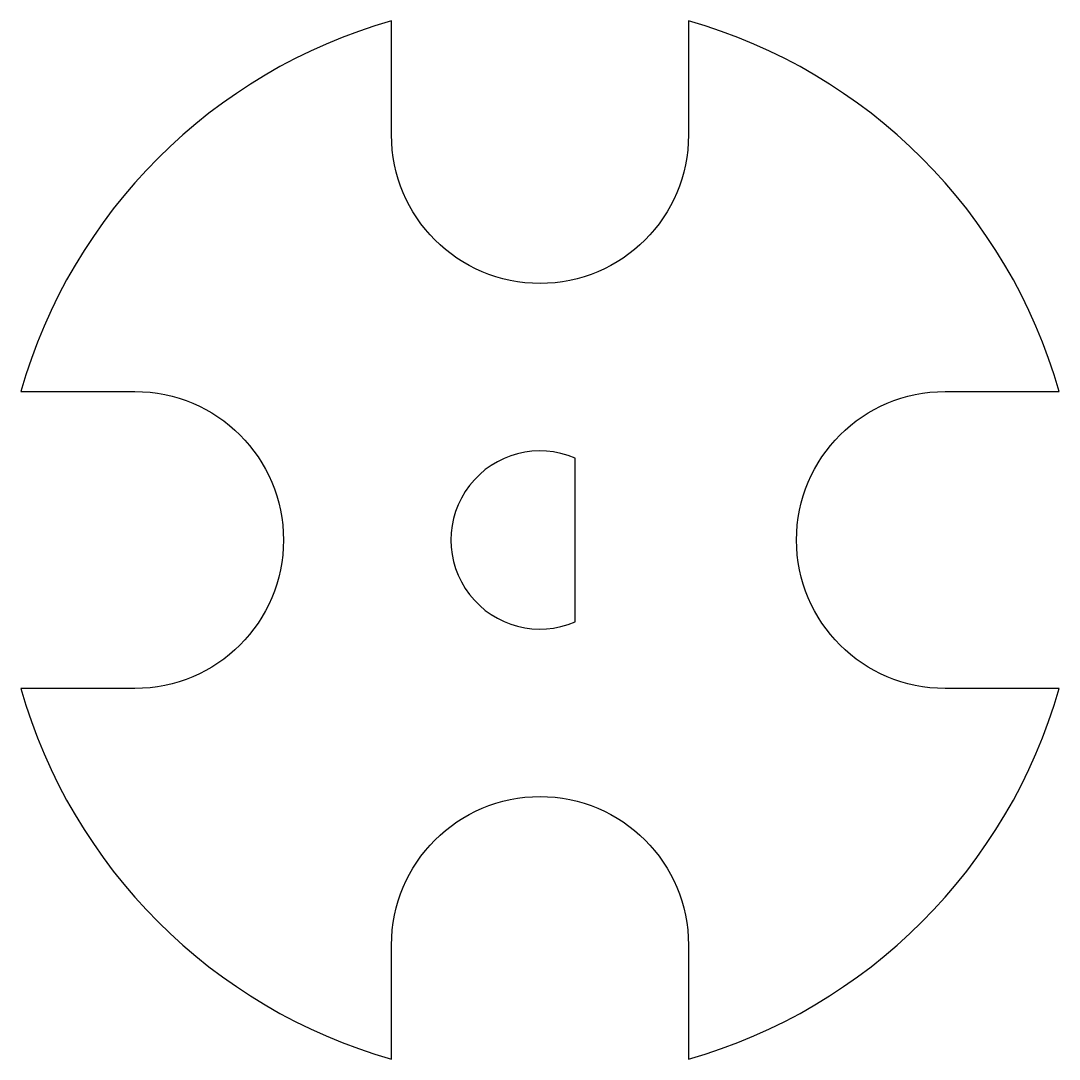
# Model space of a CAD drawing. Header units: millimetres. Extents: x -57.2 to -18.8, y -34.2 to 4.2.
import ezdxf

# ---------------------------------------------------------------- set-up
doc = ezdxf.new("R2010")
doc.units = ezdxf.units.MM
doc.layers.get('0').update_dxf_attribs({"linetype": 'CONTINUOUS'})

msp = doc.modelspace()

# ---------------------------------------------------------------- linework, layer by layer
for points in [[(-57.229, -9.5), (-53, -9.5, -1), (-53, -20.5), (-57.229, -20.5, 0.258971), (-43.5, -34.229), (-43.5, -30, -1), (-32.5, -30), (-32.5, -34.229, 0.258971), (-18.771, -20.5), (-23, -20.5, -1), (-23, -9.5), (-18.771, -9.5, 0.258971), (-32.5, 4.229), (-32.5, 0, -1), (-43.5, 0), (-43.5, 4.229, 0.258971)], [(-36.7, -11.967, 1.516575), (-36.7, -18.033)]]:
    msp.add_lwpolyline(points, format="xyb", close=True)

doc.saveas('drawing.dxf')
